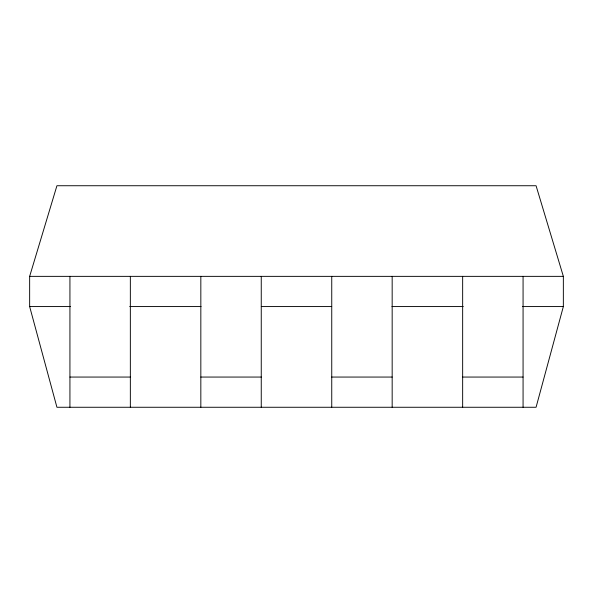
<?xml version="1.0" encoding="UTF-8"?>
<svg xmlns="http://www.w3.org/2000/svg" width="593" height="593" viewBox="0 0 593 593"><rect width="100%" height="100%" fill="white"/><g stroke="black" fill="none" stroke-linecap="round" stroke-linejoin="round"><path stroke-width="0.89" d="M563.35 306.566L536.072 407.265L56.928 407.265L29.65 306.566L29.65 276.36L56.928 185.735L536.072 185.735L563.35 276.36L563.35 306.566L522.581 306.566M29.65 276.36L563.35 276.36M29.65 306.566L70.419 306.566M129.719 306.566L201.064 306.566M261.291 306.566L331.709 306.566M391.936 306.566L463.281 306.566M69.93 377.059L130.349 377.059M200.834 377.059L261.254 377.059M331.746 377.059L392.166 377.059M462.651 377.059L523.07 377.059M523.07 276.36L523.07 407.265M462.651 276.36L462.651 407.265M392.166 276.36L392.166 407.265M331.746 276.36L331.746 407.265M261.254 276.36L261.254 407.265M200.834 276.36L200.834 407.265M130.349 276.36L130.349 407.265M69.93 276.36L69.93 407.265"/></g></svg>
